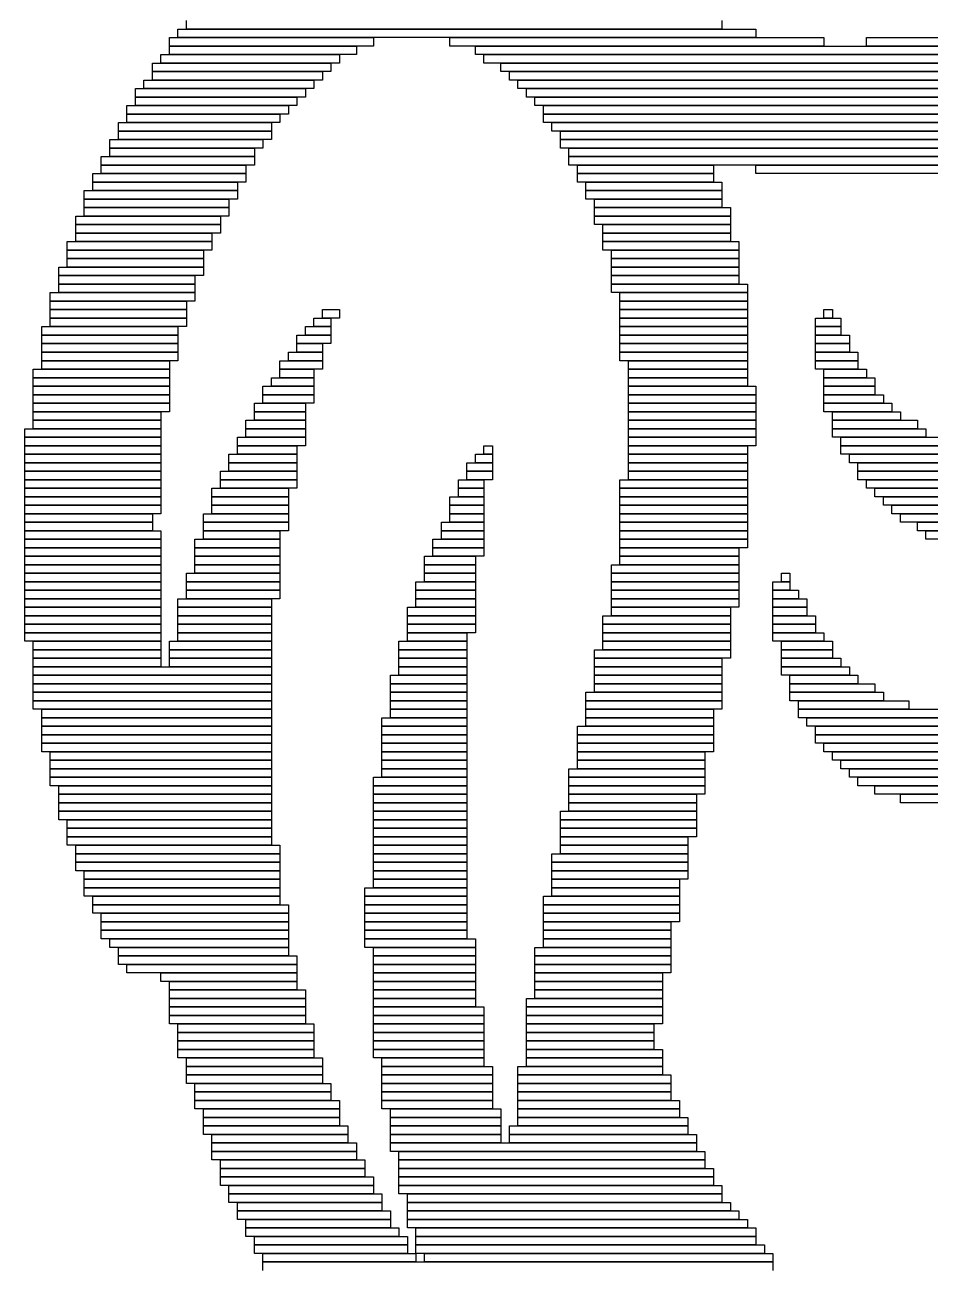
# Model space of a CAD drawing. Extents: x 92 to 1005, y 17 to 1009.
# Drawn here: x 620 to 726.5, y 132.5 to 278.5 of the extents above; entities that cross this region are included whole.
import ezdxf

# ---------------------------------------------------------------- set-up
doc = ezdxf.new("R2010")
doc.units = 0

msp = doc.modelspace()

# ---------------------------------------------------------------- linework, layer by layer
for p, q in [((639, 278), (639, 279)), ((702, 279), (702, 278)), ((638, 278), (706, 278)), ((638, 277), (638, 278)), ((702, 278), (639, 278)), ((706, 278), (706, 277)), ((637, 277), (661, 277)), ((637, 276), (637, 277)), ((661, 276), (637, 276)), ((637, 276), (659, 276)), ((637, 275), (637, 276)), ((706, 277), (638, 277)), ((659, 276), (659, 275)), ((661, 277), (661, 276)), ((670, 277), (714, 277)), ((670, 276), (670, 277)), ((714, 276), (670, 276)), ((673, 276), (742, 276)), ((673, 275), (673, 276)), ((714, 277), (714, 276)), ((719, 277), (738, 277)), ((719, 276), (719, 277)), ((738, 276), (719, 276)), ((636, 275), (657, 275)), ((636, 274), (636, 275)), ((659, 275), (637, 275)), ((657, 275), (657, 274)), ((742, 275), (673, 275)), ((674, 275), (745, 275)), ((674, 274), (674, 275)), ((635, 274), (656, 274)), ((635, 273), (635, 274)), ((657, 274), (636, 274)), ((656, 274), (656, 273)), ((745, 274), (674, 274)), ((676, 274), (747, 274)), ((676, 273), (676, 274)), ((634, 272), (654, 272)), ((634, 271), (634, 272)), ((656, 273), (635, 273)), ((635, 273), (655, 273)), ((635, 272), (635, 273)), ((655, 272), (635, 272)), ((654, 272), (654, 271)), ((655, 273), (655, 272)), ((747, 273), (676, 273)), ((677, 273), (749, 273)), ((677, 272), (677, 273)), ((749, 272), (677, 272)), ((678, 272), (752, 272)), ((678, 271), (678, 272)), ((633, 271), (653, 271)), ((633, 270), (633, 271)), ((654, 271), (634, 271)), ((653, 271), (653, 270)), ((752, 271), (678, 271)), ((679, 271), (754, 271)), ((679, 270), (679, 271)), ((632, 269), (651, 269)), ((632, 268), (632, 269)), ((653, 270), (633, 270)), ((633, 270), (652, 270)), ((633, 269), (633, 270)), ((652, 269), (633, 269)), ((651, 269), (651, 268)), ((652, 270), (652, 269)), ((754, 270), (679, 270)), ((680, 270), (755, 270)), ((680, 269), (680, 270)), ((755, 269), (680, 269)), ((681, 269), (757, 269)), ((681, 268), (681, 269)), ((651, 268), (632, 268)), ((632, 268), (650, 268)), ((632, 267), (632, 268)), ((650, 268), (650, 267)), ((757, 268), (681, 268)), ((681, 268), (759, 268)), ((681, 267), (681, 268)), ((631, 267), (649, 267)), ((631, 266), (631, 267)), ((649, 266), (631, 266)), ((631, 266), (649, 266)), ((631, 265), (631, 266)), ((650, 267), (632, 267)), ((649, 267), (649, 266)), ((649, 266), (649, 265)), ((759, 267), (681, 267)), ((682, 267), (760, 267)), ((682, 266), (682, 267)), ((760, 266), (682, 266)), ((683, 266), (762, 266)), ((683, 265), (683, 266)), ((630, 265), (648, 265)), ((630, 264), (630, 265)), ((649, 265), (631, 265)), ((648, 265), (648, 264)), ((762, 265), (683, 265)), ((683, 265), (763, 265)), ((683, 264), (683, 265)), ((629, 263), (647, 263)), ((629, 262), (629, 263)), ((648, 264), (630, 264)), ((630, 264), (647, 264)), ((630, 263), (630, 264)), ((647, 263), (630, 263)), ((647, 264), (647, 263)), ((647, 263), (647, 262)), ((763, 264), (683, 264)), ((684, 264), (765, 264)), ((684, 263), (684, 264)), ((765, 263), (684, 263)), ((684, 263), (766, 263)), ((684, 262), (684, 263)), ((647, 262), (629, 262)), ((629, 262), (646, 262)), ((629, 261), (629, 262)), ((646, 262), (646, 261)), ((766, 262), (684, 262)), ((685, 262), (701, 262)), ((685, 261), (685, 262)), ((701, 262), (701, 261)), ((706, 262), (767, 262)), ((706, 261), (706, 262)), ((628, 261), (646, 261)), ((628, 260), (628, 261)), ((646, 260), (628, 260)), ((628, 260), (645, 260)), ((628, 259), (628, 260)), ((646, 261), (629, 261)), ((645, 260), (645, 259)), ((646, 261), (646, 260)), ((701, 261), (685, 261)), ((685, 261), (701, 261)), ((685, 260), (685, 261)), ((701, 260), (685, 260)), ((686, 260), (702, 260)), ((686, 259), (686, 260)), ((701, 261), (701, 260)), ((702, 260), (702, 259)), ((767, 261), (706, 261)), ((627, 259), (645, 259)), ((627, 258), (627, 259)), ((645, 259), (628, 259)), ((645, 259), (645, 258)), ((702, 259), (686, 259)), ((686, 259), (702, 259)), ((686, 258), (686, 259)), ((702, 259), (702, 258)), ((645, 258), (627, 258)), ((627, 258), (644, 258)), ((627, 257), (627, 258)), ((644, 257), (627, 257)), ((627, 257), (644, 257)), ((627, 256), (627, 257)), ((644, 258), (644, 257)), ((644, 257), (644, 256)), ((702, 258), (686, 258)), ((687, 258), (702, 258)), ((687, 257), (687, 258)), ((702, 257), (687, 257)), ((687, 257), (703, 257)), ((687, 256), (687, 257)), ((702, 258), (702, 257)), ((703, 257), (703, 256)), ((626, 256), (643, 256)), ((626, 255), (626, 256)), ((644, 256), (627, 256)), ((643, 256), (643, 255)), ((703, 256), (687, 256)), ((687, 256), (703, 256)), ((687, 255), (687, 256)), ((703, 256), (703, 255)), ((643, 255), (626, 255)), ((626, 255), (643, 255)), ((626, 254), (626, 255)), ((643, 255), (643, 254)), ((703, 255), (687, 255)), ((688, 255), (703, 255)), ((688, 254), (688, 255)), ((703, 255), (703, 254)), ((625, 253), (642, 253)), ((625, 252), (625, 253)), ((643, 254), (626, 254)), ((626, 254), (642, 254)), ((626, 253), (626, 254)), ((642, 253), (626, 253)), ((642, 254), (642, 253)), ((642, 253), (642, 252)), ((703, 254), (688, 254)), ((688, 254), (703, 254)), ((688, 253), (688, 254)), ((703, 253), (688, 253)), ((688, 253), (704, 253)), ((688, 252), (688, 253)), ((703, 254), (703, 253)), ((704, 253), (704, 252)), ((642, 252), (625, 252)), ((625, 252), (641, 252)), ((625, 251), (625, 252)), ((641, 252), (641, 251)), ((704, 252), (688, 252)), ((689, 252), (704, 252)), ((689, 251), (689, 252)), ((704, 252), (704, 251)), ((624, 250), (641, 250)), ((624, 249), (624, 250)), ((641, 251), (625, 251)), ((625, 251), (641, 251)), ((625, 250), (625, 251)), ((641, 250), (625, 250)), ((641, 251), (641, 250)), ((641, 250), (641, 249)), ((704, 251), (689, 251)), ((689, 251), (704, 251)), ((689, 250), (689, 251)), ((704, 250), (689, 250)), ((689, 250), (704, 250)), ((689, 249), (689, 250)), ((704, 251), (704, 250)), ((704, 250), (704, 249)), ((641, 249), (624, 249)), ((624, 249), (640, 249)), ((624, 248), (624, 249)), ((640, 249), (640, 248)), ((704, 249), (689, 249)), ((689, 249), (704, 249)), ((689, 248), (689, 249)), ((704, 249), (704, 248)), ((623, 247), (640, 247)), ((623, 246), (623, 247)), ((640, 248), (624, 248)), ((624, 248), (640, 248)), ((624, 247), (624, 248)), ((640, 247), (624, 247)), ((640, 248), (640, 247)), ((640, 247), (640, 246)), ((704, 248), (689, 248)), ((689, 248), (705, 248)), ((689, 247), (689, 248)), ((705, 247), (689, 247)), ((690, 247), (705, 247)), ((690, 246), (690, 247)), ((705, 248), (705, 247)), ((705, 247), (705, 246)), ((640, 246), (623, 246)), ((623, 246), (639, 246)), ((623, 245), (623, 246)), ((639, 246), (639, 245)), ((705, 246), (690, 246)), ((690, 246), (705, 246)), ((690, 245), (690, 246)), ((705, 246), (705, 245)), ((639, 245), (623, 245)), ((623, 245), (639, 245)), ((623, 244), (623, 245)), ((639, 244), (623, 244)), ((623, 244), (639, 244)), ((623, 243), (623, 244)), ((639, 245), (639, 244)), ((639, 244), (639, 243)), ((654, 244), (656, 244)), ((654, 243), (654, 244)), ((655, 245), (657, 245)), ((655, 244), (655, 245)), ((657, 244), (655, 244)), ((656, 244), (656, 243)), ((657, 245), (657, 244)), ((705, 245), (690, 245)), ((690, 245), (705, 245)), ((690, 244), (690, 245)), ((705, 244), (690, 244)), ((690, 244), (705, 244)), ((690, 243), (690, 244)), ((705, 245), (705, 244)), ((705, 244), (705, 243)), ((713, 244), (716, 244)), ((713, 243), (713, 244)), ((714, 245), (715, 245)), ((714, 244), (714, 245)), ((715, 244), (714, 244)), ((715, 245), (715, 244)), ((716, 244), (716, 243)), ((622, 243), (638, 243)), ((622, 242), (622, 243)), ((639, 243), (623, 243)), ((638, 243), (638, 242)), ((653, 243), (656, 243)), ((653, 242), (653, 243)), ((656, 243), (654, 243)), ((656, 243), (656, 242)), ((705, 243), (690, 243)), ((690, 243), (705, 243)), ((690, 242), (690, 243)), ((705, 243), (705, 242)), ((716, 243), (713, 243)), ((713, 243), (716, 243)), ((713, 242), (713, 243)), ((716, 243), (716, 242)), ((638, 242), (622, 242)), ((622, 242), (638, 242)), ((622, 241), (622, 242)), ((638, 241), (622, 241)), ((622, 241), (638, 241)), ((622, 240), (622, 241)), ((638, 242), (638, 241)), ((638, 241), (638, 240)), ((652, 242), (656, 242)), ((652, 241), (652, 242)), ((656, 241), (652, 241)), ((652, 241), (655, 241)), ((652, 240), (652, 241)), ((656, 242), (653, 242)), ((655, 241), (655, 240)), ((656, 242), (656, 241)), ((705, 242), (690, 242)), ((690, 242), (705, 242)), ((690, 241), (690, 242)), ((705, 241), (690, 241)), ((690, 241), (705, 241)), ((690, 240), (690, 241)), ((705, 242), (705, 241)), ((705, 241), (705, 240)), ((716, 242), (713, 242)), ((713, 242), (717, 242)), ((713, 241), (713, 242)), ((717, 241), (713, 241)), ((713, 241), (717, 241)), ((713, 240), (713, 241)), ((717, 242), (717, 241)), ((717, 241), (717, 240)), ((638, 240), (622, 240)), ((622, 240), (638, 240)), ((622, 239), (622, 240)), ((638, 240), (638, 239)), ((651, 240), (655, 240)), ((651, 239), (651, 240)), ((655, 240), (652, 240)), ((655, 240), (655, 239)), ((705, 240), (690, 240)), ((690, 240), (705, 240)), ((690, 239), (690, 240)), ((705, 240), (705, 239)), ((717, 240), (713, 240)), ((713, 240), (718, 240)), ((713, 239), (713, 240)), ((718, 240), (718, 239)), ((621, 238), (637, 238)), ((621, 237), (621, 238)), ((638, 239), (622, 239)), ((622, 239), (637, 239)), ((622, 238), (622, 239)), ((637, 238), (622, 238)), ((637, 239), (637, 238)), ((637, 238), (637, 237)), ((650, 239), (655, 239)), ((650, 238), (650, 239)), ((655, 238), (650, 238)), ((650, 238), (654, 238)), ((650, 237), (650, 238)), ((655, 239), (651, 239)), ((654, 238), (654, 237)), ((655, 239), (655, 238)), ((705, 239), (690, 239)), ((691, 239), (705, 239)), ((691, 238), (691, 239)), ((705, 238), (691, 238)), ((691, 238), (705, 238)), ((691, 237), (691, 238)), ((705, 239), (705, 238)), ((705, 238), (705, 237)), ((718, 239), (713, 239)), ((713, 239), (718, 239)), ((713, 238), (713, 239)), ((718, 238), (713, 238)), ((714, 238), (719, 238)), ((714, 237), (714, 238)), ((718, 239), (718, 238)), ((719, 238), (719, 237)), ((637, 237), (621, 237)), ((621, 237), (637, 237)), ((621, 236), (621, 237)), ((637, 237), (637, 236)), ((649, 237), (654, 237)), ((649, 236), (649, 237)), ((654, 237), (650, 237)), ((654, 237), (654, 236)), ((705, 237), (691, 237)), ((691, 237), (705, 237)), ((691, 236), (691, 237)), ((705, 237), (705, 236)), ((719, 237), (714, 237)), ((714, 237), (720, 237)), ((714, 236), (714, 237)), ((720, 237), (720, 236)), ((637, 236), (621, 236)), ((621, 236), (637, 236)), ((621, 235), (621, 236)), ((637, 236), (637, 235)), ((648, 236), (654, 236)), ((648, 235), (648, 236)), ((654, 236), (649, 236)), ((654, 236), (654, 235)), ((705, 236), (691, 236)), ((691, 236), (706, 236)), ((691, 235), (691, 236)), ((706, 236), (706, 235)), ((720, 236), (714, 236)), ((714, 236), (720, 236)), ((714, 235), (714, 236)), ((720, 236), (720, 235)), ((637, 235), (621, 235)), ((621, 235), (637, 235)), ((621, 234), (621, 235)), ((637, 234), (621, 234)), ((621, 234), (637, 234)), ((621, 233), (621, 234)), ((637, 235), (637, 234)), ((637, 234), (637, 233)), ((647, 234), (653, 234)), ((647, 233), (647, 234)), ((654, 235), (648, 235)), ((648, 235), (654, 235)), ((648, 234), (648, 235)), ((654, 234), (648, 234)), ((653, 234), (653, 233)), ((654, 235), (654, 234)), ((706, 235), (691, 235)), ((691, 235), (706, 235)), ((691, 234), (691, 235)), ((706, 234), (691, 234)), ((691, 234), (706, 234)), ((691, 233), (691, 234)), ((706, 235), (706, 234)), ((706, 234), (706, 233)), ((720, 235), (714, 235)), ((714, 235), (721, 235)), ((714, 234), (714, 235)), ((721, 234), (714, 234)), ((714, 234), (722, 234)), ((714, 233), (714, 234)), ((721, 235), (721, 234)), ((722, 234), (722, 233)), ((637, 233), (621, 233)), ((621, 233), (636, 233)), ((621, 232), (621, 233)), ((636, 233), (636, 232)), ((653, 233), (647, 233)), ((647, 233), (653, 233)), ((647, 232), (647, 233)), ((653, 233), (653, 232)), ((706, 233), (691, 233)), ((691, 233), (706, 233)), ((691, 232), (691, 233)), ((706, 233), (706, 232)), ((722, 233), (714, 233)), ((715, 233), (723, 233)), ((715, 232), (715, 233)), ((723, 233), (723, 232)), ((620, 231), (636, 231)), ((620, 230), (620, 231)), ((636, 232), (621, 232)), ((621, 232), (636, 232)), ((621, 231), (621, 232)), ((636, 231), (621, 231)), ((636, 232), (636, 231)), ((636, 231), (636, 230)), ((646, 232), (653, 232)), ((646, 231), (646, 232)), ((653, 231), (646, 231)), ((646, 231), (653, 231)), ((646, 230), (646, 231)), ((653, 232), (647, 232)), ((653, 232), (653, 231)), ((653, 231), (653, 230)), ((706, 232), (691, 232)), ((691, 232), (706, 232)), ((691, 231), (691, 232)), ((706, 231), (691, 231)), ((691, 231), (706, 231)), ((691, 230), (691, 231)), ((706, 232), (706, 231)), ((706, 231), (706, 230)), ((723, 232), (715, 232)), ((715, 232), (725, 232)), ((715, 231), (715, 232)), ((725, 231), (715, 231)), ((715, 231), (726, 231)), ((715, 230), (715, 231)), ((725, 232), (725, 231)), ((726, 231), (726, 230)), ((636, 230), (620, 230)), ((620, 230), (636, 230)), ((620, 229), (620, 230)), ((636, 230), (636, 229)), ((645, 230), (653, 230)), ((645, 229), (645, 230)), ((653, 230), (646, 230)), ((653, 230), (653, 229)), ((706, 230), (691, 230)), ((691, 230), (706, 230)), ((691, 229), (691, 230)), ((706, 230), (706, 229)), ((726, 230), (715, 230)), ((716, 230), (728, 230)), ((716, 229), (716, 230)), ((636, 229), (620, 229)), ((620, 229), (636, 229)), ((620, 228), (620, 229)), ((636, 228), (620, 228)), ((620, 228), (636, 228)), ((620, 227), (620, 228)), ((636, 229), (636, 228)), ((636, 228), (636, 227)), ((644, 228), (652, 228)), ((644, 227), (644, 228)), ((653, 229), (645, 229)), ((645, 229), (652, 229)), ((645, 228), (645, 229)), ((652, 228), (645, 228)), ((652, 229), (652, 228)), ((652, 228), (652, 227)), ((673, 228), (675, 228)), ((673, 227), (673, 228)), ((674, 229), (675, 229)), ((674, 228), (674, 229)), ((675, 228), (674, 228)), ((675, 229), (675, 228)), ((675, 228), (675, 227)), ((706, 229), (691, 229)), ((691, 229), (705, 229)), ((691, 228), (691, 229)), ((705, 228), (691, 228)), ((691, 228), (705, 228)), ((691, 227), (691, 228)), ((705, 229), (705, 228)), ((705, 228), (705, 227)), ((728, 229), (716, 229)), ((716, 229), (746, 229)), ((716, 228), (716, 229)), ((746, 228), (716, 228)), ((717, 228), (745, 228)), ((717, 227), (717, 228)), ((636, 227), (620, 227)), ((620, 227), (636, 227)), ((620, 226), (620, 227)), ((636, 227), (636, 226)), ((652, 227), (644, 227)), ((644, 227), (652, 227)), ((644, 226), (644, 227)), ((652, 227), (652, 226)), ((672, 227), (675, 227)), ((672, 226), (672, 227)), ((675, 227), (673, 227)), ((675, 227), (675, 226)), ((705, 227), (691, 227)), ((691, 227), (705, 227)), ((691, 226), (691, 227)), ((705, 227), (705, 226)), ((745, 227), (717, 227)), ((718, 227), (745, 227)), ((718, 226), (718, 227)), ((636, 226), (620, 226)), ((620, 226), (636, 226)), ((620, 225), (620, 226)), ((636, 225), (620, 225)), ((620, 225), (636, 225)), ((620, 224), (620, 225)), ((636, 226), (636, 225)), ((636, 225), (636, 224)), ((643, 226), (652, 226)), ((643, 225), (643, 226)), ((652, 225), (643, 225)), ((643, 225), (652, 225)), ((643, 224), (643, 225)), ((652, 226), (644, 226)), ((652, 226), (652, 225)), ((652, 225), (652, 224)), ((671, 225), (674, 225)), ((671, 224), (671, 225)), ((675, 226), (672, 226)), ((672, 226), (675, 226)), ((672, 225), (672, 226)), ((675, 225), (672, 225)), ((674, 225), (674, 224)), ((675, 226), (675, 225)), ((690, 225), (705, 225)), ((690, 224), (690, 225)), ((705, 226), (691, 226)), ((691, 226), (705, 226)), ((691, 225), (691, 226)), ((705, 225), (691, 225)), ((705, 226), (705, 225)), ((705, 225), (705, 224)), ((745, 226), (718, 226)), ((718, 226), (744, 226)), ((718, 225), (718, 226)), ((744, 225), (718, 225)), ((719, 225), (744, 225)), ((719, 224), (719, 225)), ((636, 224), (620, 224)), ((620, 224), (636, 224)), ((620, 223), (620, 224)), ((636, 224), (636, 223)), ((642, 224), (651, 224)), ((642, 223), (642, 224)), ((652, 224), (643, 224)), ((651, 224), (651, 223)), ((674, 224), (671, 224)), ((671, 224), (674, 224)), ((671, 223), (671, 224)), ((674, 224), (674, 223)), ((705, 224), (690, 224)), ((690, 224), (705, 224)), ((690, 223), (690, 224)), ((705, 224), (705, 223)), ((744, 224), (719, 224)), ((720, 224), (743, 224)), ((720, 223), (720, 224)), ((636, 223), (620, 223)), ((620, 223), (636, 223)), ((620, 222), (620, 223)), ((636, 222), (620, 222)), ((620, 222), (636, 222)), ((620, 221), (620, 222)), ((636, 223), (636, 222)), ((636, 222), (636, 221)), ((651, 223), (642, 223)), ((642, 223), (651, 223)), ((642, 222), (642, 223)), ((651, 222), (642, 222)), ((642, 222), (651, 222)), ((642, 221), (642, 222)), ((651, 223), (651, 222)), ((651, 222), (651, 221)), ((670, 223), (674, 223)), ((670, 222), (670, 223)), ((674, 222), (670, 222)), ((670, 222), (674, 222)), ((670, 221), (670, 222)), ((674, 223), (671, 223)), ((674, 223), (674, 222)), ((674, 222), (674, 221)), ((705, 223), (690, 223)), ((690, 223), (705, 223)), ((690, 222), (690, 223)), ((705, 222), (690, 222)), ((690, 222), (705, 222)), ((690, 221), (690, 222)), ((705, 223), (705, 222)), ((705, 222), (705, 221)), ((743, 223), (720, 223)), ((721, 223), (742, 223)), ((721, 222), (721, 223)), ((742, 222), (721, 222)), ((722, 222), (741, 222)), ((722, 221), (722, 222)), ((636, 221), (620, 221)), ((620, 221), (635, 221)), ((620, 220), (620, 221)), ((635, 221), (635, 220)), ((641, 221), (651, 221)), ((641, 220), (641, 221)), ((651, 221), (642, 221)), ((651, 221), (651, 220)), ((674, 221), (670, 221)), ((670, 221), (674, 221)), ((670, 220), (670, 221)), ((674, 221), (674, 220)), ((705, 221), (690, 221)), ((690, 221), (705, 221)), ((690, 220), (690, 221)), ((705, 221), (705, 220)), ((741, 221), (722, 221)), ((723, 221), (740, 221)), ((723, 220), (723, 221)), ((635, 220), (620, 220)), ((620, 220), (635, 220)), ((620, 219), (620, 220)), ((635, 219), (620, 219)), ((620, 219), (636, 219)), ((620, 218), (620, 219)), ((635, 220), (635, 219)), ((636, 219), (636, 218)), ((651, 220), (641, 220)), ((641, 220), (651, 220)), ((641, 219), (641, 220)), ((651, 219), (641, 219)), ((641, 219), (650, 219)), ((641, 218), (641, 219)), ((650, 219), (650, 218)), ((651, 220), (651, 219)), ((669, 220), (674, 220)), ((669, 219), (669, 220)), ((674, 219), (669, 219)), ((669, 219), (674, 219)), ((669, 218), (669, 219)), ((674, 220), (670, 220)), ((674, 220), (674, 219)), ((674, 219), (674, 218)), ((705, 220), (690, 220)), ((690, 220), (705, 220)), ((690, 219), (690, 220)), ((705, 219), (690, 219)), ((690, 219), (705, 219)), ((690, 218), (690, 219)), ((705, 220), (705, 219)), ((705, 219), (705, 218)), ((740, 220), (723, 220)), ((725, 220), (739, 220)), ((725, 219), (725, 220)), ((739, 219), (725, 219)), ((726, 219), (737, 219)), ((726, 218), (726, 219)), ((636, 218), (620, 218)), ((620, 218), (636, 218)), ((620, 217), (620, 218)), ((636, 218), (636, 217)), ((640, 218), (650, 218)), ((640, 217), (640, 218)), ((650, 218), (641, 218)), ((650, 218), (650, 217)), ((668, 218), (674, 218)), ((668, 217), (668, 218)), ((674, 218), (669, 218)), ((674, 218), (674, 217)), ((705, 218), (690, 218)), ((690, 218), (705, 218)), ((690, 217), (690, 218)), ((705, 218), (705, 217)), ((737, 218), (726, 218)), ((636, 217), (620, 217)), ((620, 217), (636, 217)), ((620, 216), (620, 217)), ((636, 217), (636, 216)), ((650, 217), (640, 217)), ((640, 217), (650, 217)), ((640, 216), (640, 217)), ((650, 217), (650, 216)), ((674, 217), (668, 217)), ((668, 217), (674, 217)), ((668, 216), (668, 217)), ((674, 217), (674, 216)), ((705, 217), (690, 217)), ((690, 217), (704, 217)), ((690, 216), (690, 217)), ((704, 217), (704, 216)), ((636, 216), (620, 216)), ((620, 216), (636, 216)), ((620, 215), (620, 216)), ((636, 215), (620, 215)), ((620, 215), (636, 215)), ((620, 214), (620, 215)), ((636, 216), (636, 215)), ((636, 215), (636, 214)), ((650, 216), (640, 216)), ((640, 216), (650, 216)), ((640, 215), (640, 216)), ((650, 215), (640, 215)), ((640, 215), (650, 215)), ((640, 214), (640, 215)), ((650, 216), (650, 215)), ((650, 215), (650, 214)), ((667, 216), (673, 216)), ((667, 215), (667, 216)), ((673, 215), (667, 215)), ((667, 215), (673, 215)), ((667, 214), (667, 215)), ((674, 216), (668, 216)), ((673, 216), (673, 215)), ((673, 215), (673, 214)), ((689, 215), (704, 215)), ((689, 214), (689, 215)), ((704, 216), (690, 216)), ((690, 216), (704, 216)), ((690, 215), (690, 216)), ((704, 215), (690, 215)), ((704, 216), (704, 215)), ((704, 215), (704, 214)), ((636, 214), (620, 214)), ((620, 214), (636, 214)), ((620, 213), (620, 214)), ((636, 214), (636, 213)), ((639, 214), (650, 214)), ((639, 213), (639, 214)), ((650, 214), (640, 214)), ((650, 214), (650, 213)), ((673, 214), (667, 214)), ((667, 214), (673, 214)), ((667, 213), (667, 214)), ((673, 214), (673, 213)), ((704, 214), (689, 214)), ((689, 214), (704, 214)), ((689, 213), (689, 214)), ((704, 214), (704, 213)), ((709, 214), (710, 214)), ((709, 213), (709, 214)), ((710, 214), (710, 213)), ((636, 213), (620, 213)), ((620, 213), (636, 213)), ((620, 212), (620, 213)), ((636, 212), (620, 212)), ((620, 212), (636, 212)), ((620, 211), (620, 212)), ((636, 213), (636, 212)), ((636, 212), (636, 211)), ((650, 213), (639, 213)), ((639, 213), (650, 213)), ((639, 212), (639, 213)), ((650, 212), (639, 212)), ((639, 212), (650, 212)), ((639, 211), (639, 212)), ((650, 213), (650, 212)), ((650, 212), (650, 211)), ((666, 213), (673, 213)), ((666, 212), (666, 213)), ((673, 212), (666, 212)), ((666, 212), (673, 212)), ((666, 211), (666, 212)), ((673, 213), (667, 213)), ((673, 213), (673, 212)), ((673, 212), (673, 211)), ((704, 213), (689, 213)), ((689, 213), (704, 213)), ((689, 212), (689, 213)), ((704, 212), (689, 212)), ((689, 212), (704, 212)), ((689, 211), (689, 212)), ((704, 213), (704, 212)), ((704, 212), (704, 211)), ((708, 213), (710, 213)), ((708, 212), (708, 213)), ((710, 212), (708, 212)), ((708, 212), (711, 212)), ((708, 211), (708, 212)), ((710, 213), (709, 213)), ((710, 213), (710, 212)), ((711, 212), (711, 211)), ((636, 211), (620, 211)), ((620, 211), (636, 211)), ((620, 210), (620, 211)), ((636, 211), (636, 210)), ((638, 211), (649, 211)), ((638, 210), (638, 211)), ((650, 211), (639, 211)), ((649, 211), (649, 210)), ((673, 211), (666, 211)), ((666, 211), (673, 211)), ((666, 210), (666, 211)), ((673, 211), (673, 210)), ((704, 211), (689, 211)), ((689, 211), (704, 211)), ((689, 210), (689, 211)), ((704, 211), (704, 210)), ((711, 211), (708, 211)), ((708, 211), (712, 211)), ((708, 210), (708, 211)), ((712, 211), (712, 210)), ((636, 210), (620, 210)), ((620, 210), (636, 210)), ((620, 209), (620, 210)), ((636, 209), (620, 209)), ((620, 209), (636, 209)), ((620, 208), (620, 209)), ((636, 210), (636, 209)), ((636, 209), (636, 208)), ((649, 210), (638, 210)), ((638, 210), (649, 210)), ((638, 209), (638, 210)), ((649, 209), (638, 209)), ((638, 209), (649, 209)), ((638, 208), (638, 209)), ((649, 210), (649, 209)), ((649, 209), (649, 208)), ((665, 210), (673, 210)), ((665, 209), (665, 210)), ((673, 209), (665, 209)), ((665, 209), (673, 209)), ((665, 208), (665, 209)), ((673, 210), (666, 210)), ((673, 210), (673, 209)), ((673, 209), (673, 208)), ((688, 209), (703, 209)), ((688, 208), (688, 209)), ((704, 210), (689, 210)), ((689, 210), (703, 210)), ((689, 209), (689, 210)), ((703, 209), (689, 209)), ((703, 210), (703, 209)), ((703, 209), (703, 208)), ((712, 210), (708, 210)), ((708, 210), (712, 210)), ((708, 209), (708, 210)), ((712, 209), (708, 209)), ((708, 209), (713, 209)), ((708, 208), (708, 209)), ((712, 210), (712, 209)), ((713, 209), (713, 208)), ((636, 208), (620, 208)), ((620, 208), (636, 208)), ((620, 207), (620, 208)), ((636, 208), (636, 207)), ((649, 208), (638, 208)), ((638, 208), (649, 208)), ((638, 207), (638, 208)), ((649, 208), (649, 207)), ((673, 208), (665, 208)), ((665, 208), (673, 208)), ((665, 207), (665, 208)), ((673, 208), (673, 207)), ((703, 208), (688, 208)), ((688, 208), (703, 208)), ((688, 207), (688, 208)), ((703, 208), (703, 207)), ((713, 208), (708, 208)), ((708, 208), (713, 208)), ((708, 207), (708, 208)), ((713, 208), (713, 207)), ((636, 207), (620, 207)), ((620, 207), (636, 207)), ((620, 206), (620, 207)), ((636, 206), (620, 206)), ((621, 206), (636, 206)), ((621, 205), (621, 206)), ((636, 207), (636, 206)), ((636, 206), (636, 205)), ((637, 206), (649, 206)), ((637, 205), (637, 206)), ((649, 207), (638, 207)), ((638, 207), (649, 207)), ((638, 206), (638, 207)), ((649, 206), (638, 206)), ((649, 207), (649, 206)), ((649, 206), (649, 205)), ((664, 206), (672, 206)), ((664, 205), (664, 206)), ((673, 207), (665, 207)), ((665, 207), (672, 207)), ((665, 206), (665, 207)), ((672, 206), (665, 206)), ((672, 207), (672, 206)), ((672, 206), (672, 205)), ((703, 207), (688, 207)), ((688, 207), (703, 207)), ((688, 206), (688, 207)), ((703, 206), (688, 206)), ((688, 206), (703, 206)), ((688, 205), (688, 206)), ((703, 207), (703, 206)), ((703, 206), (703, 205)), ((713, 207), (708, 207)), ((708, 207), (714, 207)), ((708, 206), (708, 207)), ((714, 206), (708, 206)), ((709, 206), (715, 206)), ((709, 205), (709, 206)), ((714, 207), (714, 206)), ((715, 206), (715, 205)), ((636, 205), (621, 205)), ((621, 205), (636, 205)), ((621, 204), (621, 205)), ((636, 205), (636, 204)), ((649, 205), (637, 205)), ((637, 205), (649, 205)), ((637, 204), (637, 205)), ((649, 205), (649, 204)), ((672, 205), (664, 205)), ((664, 205), (672, 205)), ((664, 204), (664, 205)), ((672, 205), (672, 204)), ((687, 205), (703, 205)), ((687, 204), (687, 205)), ((703, 205), (688, 205)), ((703, 205), (703, 204)), ((715, 205), (709, 205)), ((709, 205), (715, 205)), ((709, 204), (709, 205)), ((715, 205), (715, 204)), ((636, 204), (621, 204)), ((621, 204), (636, 204)), ((621, 203), (621, 204)), ((636, 203), (621, 203)), ((621, 203), (649, 203)), ((621, 202), (621, 203)), ((636, 204), (636, 203)), ((649, 204), (637, 204)), ((637, 204), (649, 204)), ((637, 203), (637, 204)), ((649, 203), (637, 203)), ((649, 204), (649, 203)), ((649, 203), (649, 202)), ((672, 204), (664, 204)), ((664, 204), (672, 204)), ((664, 203), (664, 204)), ((672, 203), (664, 203)), ((664, 203), (672, 203)), ((664, 202), (664, 203)), ((672, 204), (672, 203)), ((672, 203), (672, 202)), ((703, 204), (687, 204)), ((687, 204), (702, 204)), ((687, 203), (687, 204)), ((702, 203), (687, 203)), ((687, 203), (702, 203)), ((687, 202), (687, 203)), ((702, 204), (702, 203)), ((702, 203), (702, 202)), ((715, 204), (709, 204)), ((709, 204), (716, 204)), ((709, 203), (709, 204)), ((716, 203), (709, 203)), ((709, 203), (717, 203)), ((709, 202), (709, 203)), ((716, 204), (716, 203)), ((717, 203), (717, 202)), ((649, 202), (621, 202)), ((621, 202), (649, 202)), ((621, 201), (621, 202)), ((649, 202), (649, 201)), ((663, 202), (672, 202)), ((663, 201), (663, 202)), ((672, 202), (664, 202)), ((672, 202), (672, 201)), ((702, 202), (687, 202)), ((687, 202), (702, 202)), ((687, 201), (687, 202)), ((702, 202), (702, 201)), ((717, 202), (709, 202)), ((710, 202), (718, 202)), ((710, 201), (710, 202)), ((718, 202), (718, 201)), ((649, 201), (621, 201)), ((621, 201), (649, 201)), ((621, 200), (621, 201)), ((649, 201), (649, 200)), ((672, 201), (663, 201)), ((663, 201), (672, 201)), ((663, 200), (663, 201)), ((672, 201), (672, 200)), ((702, 201), (687, 201)), ((687, 201), (702, 201)), ((687, 200), (687, 201)), ((702, 201), (702, 200)), ((718, 201), (710, 201)), ((710, 201), (720, 201)), ((710, 200), (710, 201)), ((720, 201), (720, 200)), ((649, 200), (621, 200)), ((621, 200), (649, 200)), ((621, 199), (621, 200)), ((649, 199), (621, 199)), ((621, 199), (649, 199)), ((621, 198), (621, 199)), ((649, 200), (649, 199)), ((649, 199), (649, 198)), ((672, 200), (663, 200)), ((663, 200), (672, 200)), ((663, 199), (663, 200)), ((672, 199), (663, 199)), ((663, 199), (672, 199)), ((663, 198), (663, 199)), ((672, 200), (672, 199)), ((672, 199), (672, 198)), ((686, 200), (702, 200)), ((686, 199), (686, 200)), ((702, 199), (686, 199)), ((686, 199), (702, 199)), ((686, 198), (686, 199)), ((702, 200), (687, 200)), ((702, 200), (702, 199)), ((702, 199), (702, 198)), ((720, 200), (710, 200)), ((710, 200), (721, 200)), ((710, 199), (710, 200)), ((721, 199), (710, 199)), ((711, 199), (724, 199)), ((711, 198), (711, 199)), ((721, 200), (721, 199)), ((724, 199), (724, 198)), ((649, 198), (621, 198)), ((622, 198), (649, 198)), ((622, 197), (622, 198)), ((649, 198), (649, 197)), ((672, 198), (663, 198)), ((663, 198), (672, 198)), ((663, 197), (663, 198)), ((672, 198), (672, 197)), ((702, 198), (686, 198)), ((686, 198), (701, 198)), ((686, 197), (686, 198)), ((701, 198), (701, 197)), ((724, 198), (711, 198)), ((711, 198), (739, 198)), ((711, 197), (711, 198)), ((649, 197), (622, 197)), ((622, 197), (649, 197)), ((622, 196), (622, 197)), ((649, 196), (622, 196)), ((622, 196), (649, 196)), ((622, 195), (622, 196)), ((649, 197), (649, 196)), ((649, 196), (649, 195)), ((662, 197), (672, 197)), ((662, 196), (662, 197)), ((672, 196), (662, 196)), ((662, 196), (672, 196)), ((662, 195), (662, 196)), ((672, 197), (663, 197)), ((672, 197), (672, 196)), ((672, 196), (672, 195)), ((685, 196), (701, 196)), ((685, 195), (685, 196)), ((701, 197), (686, 197)), ((686, 197), (701, 197)), ((686, 196), (686, 197)), ((701, 196), (686, 196)), ((701, 197), (701, 196)), ((701, 196), (701, 195)), ((739, 197), (711, 197)), ((712, 197), (739, 197)), ((712, 196), (712, 197)), ((739, 196), (712, 196)), ((713, 196), (738, 196)), ((713, 195), (713, 196)), ((649, 195), (622, 195)), ((622, 195), (649, 195)), ((622, 194), (622, 195)), ((649, 195), (649, 194)), ((672, 195), (662, 195)), ((662, 195), (672, 195)), ((662, 194), (662, 195)), ((672, 195), (672, 194)), ((701, 195), (685, 195)), ((685, 195), (701, 195)), ((685, 194), (685, 195)), ((701, 195), (701, 194)), ((738, 195), (713, 195)), ((713, 195), (738, 195)), ((713, 194), (713, 195)), ((649, 194), (622, 194)), ((622, 194), (649, 194)), ((622, 193), (622, 194)), ((649, 193), (622, 193)), ((623, 193), (649, 193)), ((623, 192), (623, 193)), ((649, 194), (649, 193)), ((649, 193), (649, 192)), ((672, 194), (662, 194)), ((662, 194), (672, 194)), ((662, 193), (662, 194)), ((672, 193), (662, 193)), ((662, 193), (672, 193)), ((662, 192), (662, 193)), ((672, 194), (672, 193)), ((672, 193), (672, 192)), ((701, 194), (685, 194)), ((685, 194), (701, 194)), ((685, 193), (685, 194)), ((701, 193), (685, 193)), ((685, 193), (700, 193)), ((685, 192), (685, 193)), ((700, 193), (700, 192)), ((701, 194), (701, 193)), ((738, 194), (713, 194)), ((714, 194), (737, 194)), ((714, 193), (714, 194)), ((737, 193), (714, 193)), ((715, 193), (736, 193)), ((715, 192), (715, 193)), ((649, 192), (623, 192)), ((623, 192), (649, 192)), ((623, 191), (623, 192)), ((649, 192), (649, 191)), ((672, 192), (662, 192)), ((662, 192), (672, 192)), ((662, 191), (662, 192)), ((672, 192), (672, 191)), ((700, 192), (685, 192)), ((685, 192), (700, 192)), ((685, 191), (685, 192)), ((700, 192), (700, 191)), ((736, 192), (715, 192)), ((716, 192), (735, 192)), ((716, 191), (716, 192)), ((649, 191), (623, 191)), ((623, 191), (649, 191)), ((623, 190), (623, 191)), ((649, 190), (623, 190)), ((623, 190), (649, 190)), ((623, 189), (623, 190)), ((649, 191), (649, 190)), ((649, 190), (649, 189)), ((661, 190), (672, 190)), ((661, 189), (661, 190)), ((672, 191), (662, 191)), ((662, 191), (672, 191)), ((662, 190), (662, 191)), ((672, 190), (662, 190)), ((672, 191), (672, 190)), ((672, 190), (672, 189)), ((684, 191), (700, 191)), ((684, 190), (684, 191)), ((700, 190), (684, 190)), ((684, 190), (700, 190)), ((684, 189), (684, 190)), ((700, 191), (685, 191)), ((700, 191), (700, 190)), ((700, 190), (700, 189)), ((735, 191), (716, 191)), ((717, 191), (734, 191)), ((717, 190), (717, 191)), ((734, 190), (717, 190)), ((718, 190), (733, 190)), ((718, 189), (718, 190)), ((649, 189), (623, 189)), ((624, 189), (649, 189)), ((624, 188), (624, 189)), ((649, 189), (649, 188)), ((672, 189), (661, 189)), ((661, 189), (672, 189)), ((661, 188), (661, 189)), ((672, 189), (672, 188)), ((700, 189), (684, 189)), ((684, 189), (700, 189)), ((684, 188), (684, 189)), ((700, 189), (700, 188)), ((733, 189), (718, 189)), ((720, 189), (731, 189)), ((720, 188), (720, 189)), ((649, 188), (624, 188)), ((624, 188), (649, 188)), ((624, 187), (624, 188)), ((649, 187), (624, 187)), ((624, 187), (649, 187)), ((624, 186), (624, 187)), ((649, 188), (649, 187)), ((649, 187), (649, 186)), ((672, 188), (661, 188)), ((661, 188), (672, 188)), ((661, 187), (661, 188)), ((672, 187), (661, 187)), ((661, 187), (672, 187)), ((661, 186), (661, 187)), ((672, 188), (672, 187)), ((672, 187), (672, 186)), ((700, 188), (684, 188)), ((684, 188), (699, 188)), ((684, 187), (684, 188)), ((699, 187), (684, 187)), ((684, 187), (699, 187)), ((684, 186), (684, 187)), ((699, 188), (699, 187)), ((699, 187), (699, 186)), ((731, 188), (720, 188)), ((723, 188), (728, 188)), ((723, 187), (723, 188)), ((728, 187), (723, 187)), ((649, 186), (624, 186)), ((624, 186), (649, 186)), ((624, 185), (624, 186)), ((649, 186), (649, 185)), ((672, 186), (661, 186)), ((661, 186), (672, 186)), ((661, 185), (661, 186)), ((672, 186), (672, 185)), ((683, 186), (699, 186)), ((683, 185), (683, 186)), ((699, 186), (684, 186)), ((699, 186), (699, 185)), ((649, 185), (624, 185)), ((625, 185), (649, 185)), ((625, 184), (625, 185)), ((649, 184), (625, 184)), ((625, 184), (649, 184)), ((625, 183), (625, 184)), ((649, 185), (649, 184)), ((649, 184), (649, 183)), ((672, 185), (661, 185)), ((661, 185), (672, 185)), ((661, 184), (661, 185)), ((672, 184), (661, 184)), ((661, 184), (672, 184)), ((661, 183), (661, 184)), ((672, 185), (672, 184)), ((672, 184), (672, 183)), ((699, 185), (683, 185)), ((683, 185), (699, 185)), ((683, 184), (683, 185)), ((699, 184), (683, 184)), ((683, 184), (699, 184)), ((683, 183), (683, 184)), ((699, 185), (699, 184)), ((699, 184), (699, 183)), ((649, 183), (625, 183)), ((625, 183), (649, 183)), ((625, 182), (625, 183)), ((649, 183), (649, 182)), ((672, 183), (661, 183)), ((661, 183), (672, 183)), ((661, 182), (661, 183)), ((672, 183), (672, 182)), ((699, 183), (683, 183)), ((683, 183), (698, 183)), ((683, 182), (683, 183)), ((698, 183), (698, 182)), ((649, 182), (625, 182)), ((626, 182), (650, 182)), ((626, 181), (626, 182)), ((650, 182), (650, 181)), ((672, 182), (661, 182)), ((661, 182), (672, 182)), ((661, 181), (661, 182)), ((672, 182), (672, 181)), ((698, 182), (683, 182)), ((683, 182), (698, 182)), ((683, 181), (683, 182)), ((698, 182), (698, 181)), ((650, 181), (626, 181)), ((626, 181), (650, 181)), ((626, 180), (626, 181)), ((650, 180), (626, 180)), ((626, 180), (650, 180)), ((626, 179), (626, 180)), ((650, 181), (650, 180)), ((650, 180), (650, 179)), ((672, 181), (661, 181)), ((661, 181), (672, 181)), ((661, 180), (661, 181)), ((672, 180), (661, 180)), ((661, 180), (672, 180)), ((661, 179), (661, 180)), ((672, 181), (672, 180)), ((672, 180), (672, 179)), ((682, 181), (698, 181)), ((682, 180), (682, 181)), ((698, 180), (682, 180)), ((682, 180), (698, 180)), ((682, 179), (682, 180)), ((698, 181), (683, 181)), ((698, 181), (698, 180)), ((698, 180), (698, 179)), ((650, 179), (626, 179)), ((627, 179), (650, 179)), ((627, 178), (627, 179)), ((650, 179), (650, 178)), ((672, 179), (661, 179)), ((661, 179), (672, 179)), ((661, 178), (661, 179)), ((672, 179), (672, 178)), ((698, 179), (682, 179)), ((682, 179), (698, 179)), ((682, 178), (682, 179)), ((698, 179), (698, 178)), ((650, 178), (627, 178)), ((627, 178), (650, 178)), ((627, 177), (627, 178)), ((650, 177), (627, 177)), ((627, 177), (650, 177)), ((627, 176), (627, 177)), ((650, 178), (650, 177)), ((650, 177), (650, 176)), ((660, 177), (672, 177)), ((660, 176), (660, 177)), ((672, 178), (661, 178)), ((661, 178), (672, 178)), ((661, 177), (661, 178)), ((672, 177), (661, 177)), ((672, 178), (672, 177)), ((672, 177), (672, 176)), ((698, 178), (682, 178)), ((682, 178), (697, 178)), ((682, 177), (682, 178)), ((697, 177), (682, 177)), ((682, 177), (697, 177)), ((682, 176), (682, 177)), ((697, 178), (697, 177)), ((697, 177), (697, 176)), ((650, 176), (627, 176)), ((628, 176), (650, 176)), ((628, 175), (628, 176)), ((650, 176), (650, 175)), ((672, 176), (660, 176)), ((660, 176), (672, 176)), ((660, 175), (660, 176)), ((672, 176), (672, 175)), ((681, 176), (697, 176)), ((681, 175), (681, 176)), ((697, 176), (682, 176)), ((697, 176), (697, 175)), ((650, 175), (628, 175)), ((628, 175), (651, 175)), ((628, 174), (628, 175)), ((651, 174), (628, 174)), ((629, 174), (651, 174)), ((629, 173), (629, 174)), ((651, 175), (651, 174)), ((651, 174), (651, 173)), ((672, 175), (660, 175)), ((660, 175), (672, 175)), ((660, 174), (660, 175)), ((672, 174), (660, 174)), ((660, 174), (672, 174)), ((660, 173), (660, 174)), ((672, 175), (672, 174)), ((672, 174), (672, 173)), ((697, 175), (681, 175)), ((681, 175), (697, 175)), ((681, 174), (681, 175)), ((697, 174), (681, 174)), ((681, 174), (697, 174)), ((681, 173), (681, 174)), ((697, 175), (697, 174)), ((697, 174), (697, 173)), ((651, 173), (629, 173)), ((629, 173), (651, 173)), ((629, 172), (629, 173)), ((651, 173), (651, 172)), ((672, 173), (660, 173)), ((660, 173), (672, 173)), ((660, 172), (660, 173)), ((672, 173), (672, 172)), ((697, 173), (681, 173)), ((681, 173), (696, 173)), ((681, 172), (681, 173)), ((696, 173), (696, 172)), ((651, 172), (629, 172)), ((629, 172), (651, 172)), ((629, 171), (629, 172)), ((651, 171), (629, 171)), ((630, 171), (651, 171)), ((630, 170), (630, 171)), ((651, 172), (651, 171)), ((651, 171), (651, 170)), ((672, 172), (660, 172)), ((660, 172), (672, 172)), ((660, 171), (660, 172)), ((672, 171), (660, 171)), ((660, 171), (673, 171)), ((660, 170), (660, 171)), ((672, 172), (672, 171)), ((673, 171), (673, 170)), ((696, 172), (681, 172)), ((681, 172), (696, 172)), ((681, 171), (681, 172)), ((696, 171), (681, 171)), ((681, 171), (696, 171)), ((681, 170), (681, 171)), ((696, 172), (696, 171)), ((696, 171), (696, 170)), ((651, 170), (630, 170)), ((631, 170), (651, 170)), ((631, 169), (631, 170)), ((651, 170), (651, 169)), ((673, 170), (660, 170)), ((661, 170), (673, 170)), ((661, 169), (661, 170)), ((673, 170), (673, 169)), ((680, 170), (696, 170)), ((680, 169), (680, 170)), ((696, 170), (681, 170)), ((696, 170), (696, 169)), ((651, 169), (631, 169)), ((631, 169), (652, 169)), ((631, 168), (631, 169)), ((652, 168), (631, 168)), ((632, 168), (652, 168)), ((632, 167), (632, 168)), ((652, 169), (652, 168)), ((652, 168), (652, 167)), ((673, 169), (661, 169)), ((661, 169), (673, 169)), ((661, 168), (661, 169)), ((673, 168), (661, 168)), ((661, 168), (673, 168)), ((661, 167), (661, 168)), ((673, 169), (673, 168)), ((673, 168), (673, 167)), ((696, 169), (680, 169)), ((680, 169), (696, 169)), ((680, 168), (680, 169)), ((696, 168), (680, 168)), ((680, 168), (696, 168)), ((680, 167), (680, 168)), ((696, 169), (696, 168)), ((696, 168), (696, 167)), ((652, 167), (632, 167)), ((636, 167), (652, 167)), ((636, 166), (636, 167)), ((652, 167), (652, 166)), ((673, 167), (661, 167)), ((661, 167), (673, 167)), ((661, 166), (661, 167)), ((673, 167), (673, 166)), ((696, 167), (680, 167)), ((680, 167), (695, 167)), ((680, 166), (680, 167)), ((695, 167), (695, 166)), ((652, 166), (636, 166)), ((637, 166), (652, 166)), ((637, 165), (637, 166)), ((652, 165), (637, 165)), ((637, 165), (653, 165)), ((637, 164), (637, 165)), ((652, 166), (652, 165)), ((653, 165), (653, 164)), ((673, 166), (661, 166)), ((661, 166), (673, 166)), ((661, 165), (661, 166)), ((673, 165), (661, 165)), ((661, 165), (673, 165)), ((661, 164), (661, 165)), ((673, 166), (673, 165)), ((673, 165), (673, 164)), ((695, 166), (680, 166)), ((680, 166), (695, 166)), ((680, 165), (680, 166)), ((695, 165), (680, 165)), ((680, 165), (695, 165)), ((680, 164), (680, 165)), ((695, 166), (695, 165)), ((695, 165), (695, 164)), ((653, 164), (637, 164)), ((637, 164), (653, 164)), ((637, 163), (637, 164)), ((653, 164), (653, 163)), ((673, 164), (661, 164)), ((661, 164), (673, 164)), ((661, 163), (661, 164)), ((673, 164), (673, 163)), ((679, 164), (695, 164)), ((679, 163), (679, 164)), ((695, 164), (680, 164)), ((695, 164), (695, 163)), ((653, 163), (637, 163)), ((637, 163), (653, 163)), ((637, 162), (637, 163)), ((653, 163), (653, 162)), ((673, 163), (661, 163)), ((661, 163), (674, 163)), ((661, 162), (661, 163)), ((674, 163), (674, 162)), ((695, 163), (679, 163)), ((679, 163), (695, 163)), ((679, 162), (679, 163)), ((695, 163), (695, 162)), ((653, 162), (637, 162)), ((637, 162), (653, 162)), ((637, 161), (637, 162)), ((653, 161), (637, 161)), ((638, 161), (654, 161)), ((638, 160), (638, 161)), ((653, 162), (653, 161)), ((654, 161), (654, 160)), ((674, 162), (661, 162)), ((661, 162), (674, 162)), ((661, 161), (661, 162)), ((674, 161), (661, 161)), ((661, 161), (674, 161)), ((661, 160), (661, 161)), ((674, 162), (674, 161)), ((674, 161), (674, 160)), ((695, 162), (679, 162)), ((679, 162), (695, 162)), ((679, 161), (679, 162)), ((695, 161), (679, 161)), ((679, 161), (694, 161)), ((679, 160), (679, 161)), ((694, 161), (694, 160)), ((695, 162), (695, 161)), ((654, 160), (638, 160)), ((638, 160), (654, 160)), ((638, 159), (638, 160)), ((654, 160), (654, 159)), ((674, 160), (661, 160)), ((661, 160), (674, 160)), ((661, 159), (661, 160)), ((674, 160), (674, 159)), ((694, 160), (679, 160)), ((679, 160), (694, 160)), ((679, 159), (679, 160)), ((694, 160), (694, 159)), ((654, 159), (638, 159)), ((638, 159), (654, 159)), ((638, 158), (638, 159)), ((654, 158), (638, 158)), ((638, 158), (654, 158)), ((638, 157), (638, 158)), ((654, 159), (654, 158)), ((654, 158), (654, 157)), ((674, 159), (661, 159)), ((661, 159), (674, 159)), ((661, 158), (661, 159)), ((674, 158), (661, 158)), ((661, 158), (674, 158)), ((661, 157), (661, 158)), ((674, 159), (674, 158)), ((674, 158), (674, 157)), ((694, 159), (679, 159)), ((679, 159), (694, 159)), ((679, 158), (679, 159)), ((694, 158), (679, 158)), ((679, 158), (695, 158)), ((679, 157), (679, 158)), ((694, 159), (694, 158)), ((695, 158), (695, 157)), ((654, 157), (638, 157)), ((639, 157), (655, 157)), ((639, 156), (639, 157)), ((655, 157), (655, 156)), ((674, 157), (661, 157)), ((662, 157), (674, 157)), ((662, 156), (662, 157)), ((674, 157), (674, 156)), ((695, 157), (679, 157)), ((679, 157), (695, 157)), ((679, 156), (679, 157)), ((695, 157), (695, 156)), ((655, 156), (639, 156)), ((639, 156), (655, 156)), ((639, 155), (639, 156)), ((655, 155), (639, 155)), ((639, 155), (655, 155)), ((639, 154), (639, 155)), ((655, 156), (655, 155)), ((655, 155), (655, 154)), ((674, 156), (662, 156)), ((662, 156), (675, 156)), ((662, 155), (662, 156)), ((675, 155), (662, 155)), ((662, 155), (675, 155)), ((662, 154), (662, 155)), ((675, 156), (675, 155)), ((675, 155), (675, 154)), ((678, 156), (695, 156)), ((678, 155), (678, 156)), ((695, 155), (678, 155)), ((678, 155), (696, 155)), ((678, 154), (678, 155)), ((695, 156), (679, 156)), ((695, 156), (695, 155)), ((696, 155), (696, 154)), ((655, 154), (639, 154)), ((640, 154), (656, 154)), ((640, 153), (640, 154)), ((656, 154), (656, 153)), ((675, 154), (662, 154)), ((662, 154), (675, 154)), ((662, 153), (662, 154)), ((675, 154), (675, 153)), ((696, 154), (678, 154)), ((678, 154), (696, 154)), ((678, 153), (678, 154)), ((696, 154), (696, 153)), ((656, 153), (640, 153)), ((640, 153), (656, 153)), ((640, 152), (640, 153)), ((656, 152), (640, 152)), ((640, 152), (657, 152)), ((640, 151), (640, 152)), ((656, 153), (656, 152)), ((657, 152), (657, 151)), ((675, 153), (662, 153)), ((662, 153), (675, 153)), ((662, 152), (662, 153)), ((675, 152), (662, 152)), ((662, 152), (675, 152)), ((662, 151), (662, 152)), ((675, 153), (675, 152)), ((675, 152), (675, 151)), ((696, 153), (678, 153)), ((678, 153), (696, 153)), ((678, 152), (678, 153)), ((696, 152), (678, 152)), ((678, 152), (697, 152)), ((678, 151), (678, 152)), ((696, 153), (696, 152)), ((697, 152), (697, 151)), ((657, 151), (640, 151)), ((641, 151), (657, 151)), ((641, 150), (641, 151)), ((657, 151), (657, 150)), ((675, 151), (662, 151)), ((663, 151), (676, 151)), ((663, 150), (663, 151)), ((676, 151), (676, 150)), ((697, 151), (678, 151)), ((678, 151), (697, 151)), ((678, 150), (678, 151)), ((697, 151), (697, 150)), ((657, 150), (641, 150)), ((641, 150), (657, 150)), ((641, 149), (641, 150)), ((657, 149), (641, 149)), ((641, 149), (658, 149)), ((641, 148), (641, 149)), ((657, 150), (657, 149)), ((658, 149), (658, 148)), ((676, 150), (663, 150)), ((663, 150), (676, 150)), ((663, 149), (663, 150)), ((676, 149), (663, 149)), ((663, 149), (676, 149)), ((663, 148), (663, 149)), ((676, 150), (676, 149)), ((676, 149), (676, 148)), ((677, 149), (698, 149)), ((677, 148), (677, 149)), ((697, 150), (678, 150)), ((678, 150), (698, 150)), ((678, 149), (678, 150)), ((698, 149), (678, 149)), ((698, 150), (698, 149)), ((698, 149), (698, 148)), ((658, 148), (641, 148)), ((642, 148), (658, 148)), ((642, 147), (642, 148)), ((658, 148), (658, 147)), ((676, 148), (663, 148)), ((663, 148), (676, 148)), ((663, 147), (663, 148)), ((676, 148), (676, 147)), ((698, 148), (677, 148)), ((677, 148), (699, 148)), ((677, 147), (677, 148)), ((699, 148), (699, 147)), ((658, 147), (642, 147)), ((642, 147), (659, 147)), ((642, 146), (642, 147)), ((659, 146), (642, 146)), ((642, 146), (659, 146)), ((642, 145), (642, 146)), ((659, 147), (659, 146)), ((659, 146), (659, 145)), ((676, 147), (663, 147)), ((663, 147), (699, 147)), ((663, 146), (663, 147)), ((699, 146), (663, 146)), ((664, 146), (700, 146)), ((664, 145), (664, 146)), ((699, 147), (677, 147)), ((699, 147), (699, 146)), ((700, 146), (700, 145)), ((659, 145), (642, 145)), ((643, 145), (660, 145)), ((643, 144), (643, 145)), ((660, 145), (660, 144)), ((700, 145), (664, 145)), ((664, 145), (700, 145)), ((664, 144), (664, 145)), ((700, 145), (700, 144)), ((660, 144), (643, 144)), ((643, 144), (660, 144)), ((643, 143), (643, 144)), ((660, 144), (660, 143)), ((700, 144), (664, 144)), ((664, 144), (701, 144)), ((664, 143), (664, 144)), ((701, 144), (701, 143)), ((660, 143), (643, 143)), ((643, 143), (661, 143)), ((643, 142), (643, 143)), ((661, 142), (643, 142)), ((644, 142), (661, 142)), ((644, 141), (644, 142)), ((661, 143), (661, 142)), ((661, 142), (661, 141)), ((701, 143), (664, 143)), ((664, 143), (701, 143)), ((664, 142), (664, 143)), ((701, 142), (664, 142)), ((664, 142), (702, 142)), ((664, 141), (664, 142)), ((701, 143), (701, 142)), ((702, 142), (702, 141)), ((661, 141), (644, 141)), ((644, 141), (662, 141)), ((644, 140), (644, 141)), ((662, 141), (662, 140)), ((702, 141), (664, 141)), ((665, 141), (702, 141)), ((665, 140), (665, 141)), ((702, 141), (702, 140)), ((662, 140), (644, 140)), ((645, 140), (662, 140)), ((645, 139), (645, 140)), ((662, 139), (645, 139)), ((645, 139), (663, 139)), ((645, 138), (645, 139)), ((662, 140), (662, 139)), ((663, 139), (663, 138)), ((702, 140), (665, 140)), ((665, 140), (703, 140)), ((665, 139), (665, 140)), ((703, 139), (665, 139)), ((665, 139), (704, 139)), ((665, 138), (665, 139)), ((703, 140), (703, 139)), ((704, 139), (704, 138)), ((663, 138), (645, 138)), ((646, 138), (663, 138)), ((646, 137), (646, 138)), ((663, 138), (663, 137)), ((704, 138), (665, 138)), ((665, 138), (705, 138)), ((665, 137), (665, 138)), ((705, 138), (705, 137)), ((663, 137), (646, 137)), ((646, 137), (664, 137)), ((646, 136), (646, 137)), ((664, 136), (646, 136)), ((647, 136), (665, 136)), ((647, 135), (647, 136)), ((664, 137), (664, 136)), ((705, 137), (665, 137)), ((665, 136), (665, 135)), ((666, 137), (706, 137)), ((666, 136), (666, 137)), ((706, 136), (666, 136)), ((666, 136), (706, 136)), ((666, 135), (666, 136)), ((706, 137), (706, 136)), ((706, 136), (706, 135)), ((665, 135), (647, 135)), ((647, 135), (665, 135)), ((647, 134), (647, 135)), ((665, 135), (665, 134)), ((706, 135), (666, 135)), ((666, 135), (707, 135)), ((666, 134), (666, 135)), ((707, 135), (707, 134)), ((665, 134), (647, 134)), ((648, 134), (666, 134)), ((648, 133), (648, 134)), ((666, 133), (648, 133)), ((648, 133), (708, 133)), ((648, 132), (648, 133)), ((707, 134), (666, 134)), ((666, 134), (666, 133)), ((667, 134), (708, 134)), ((667, 133), (667, 134)), ((708, 133), (667, 133)), ((708, 134), (708, 133)), ((708, 133), (708, 132))]:
    msp.add_line(p, q)

doc.saveas('drawing.dxf')
